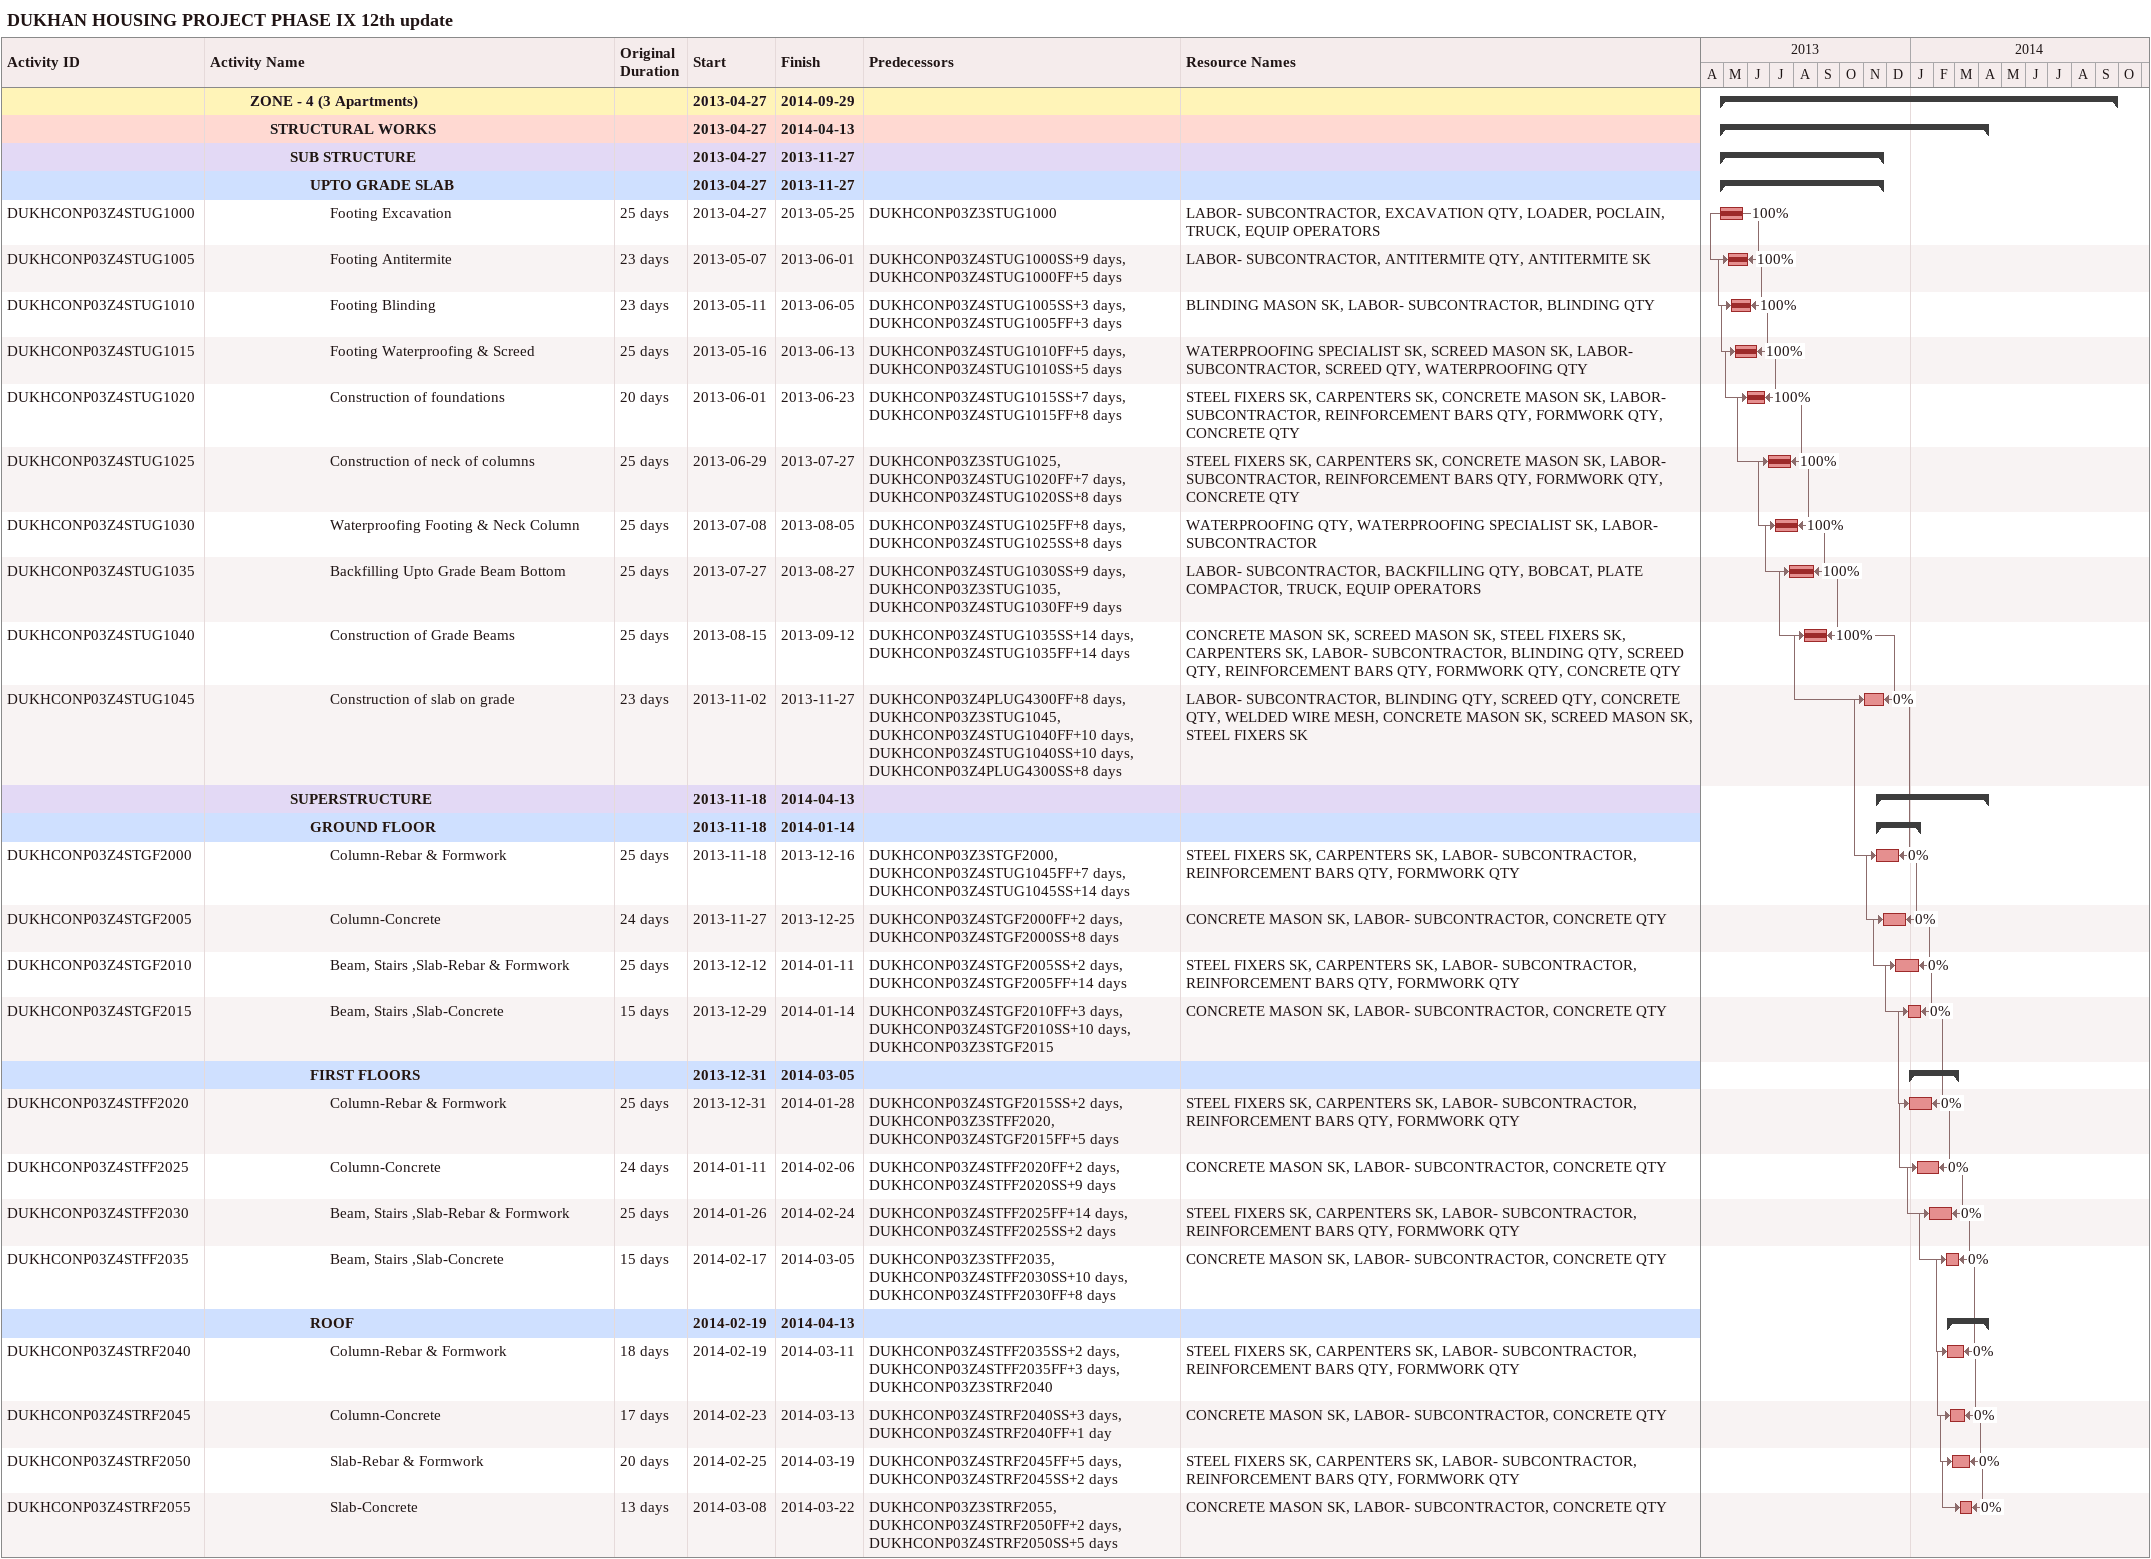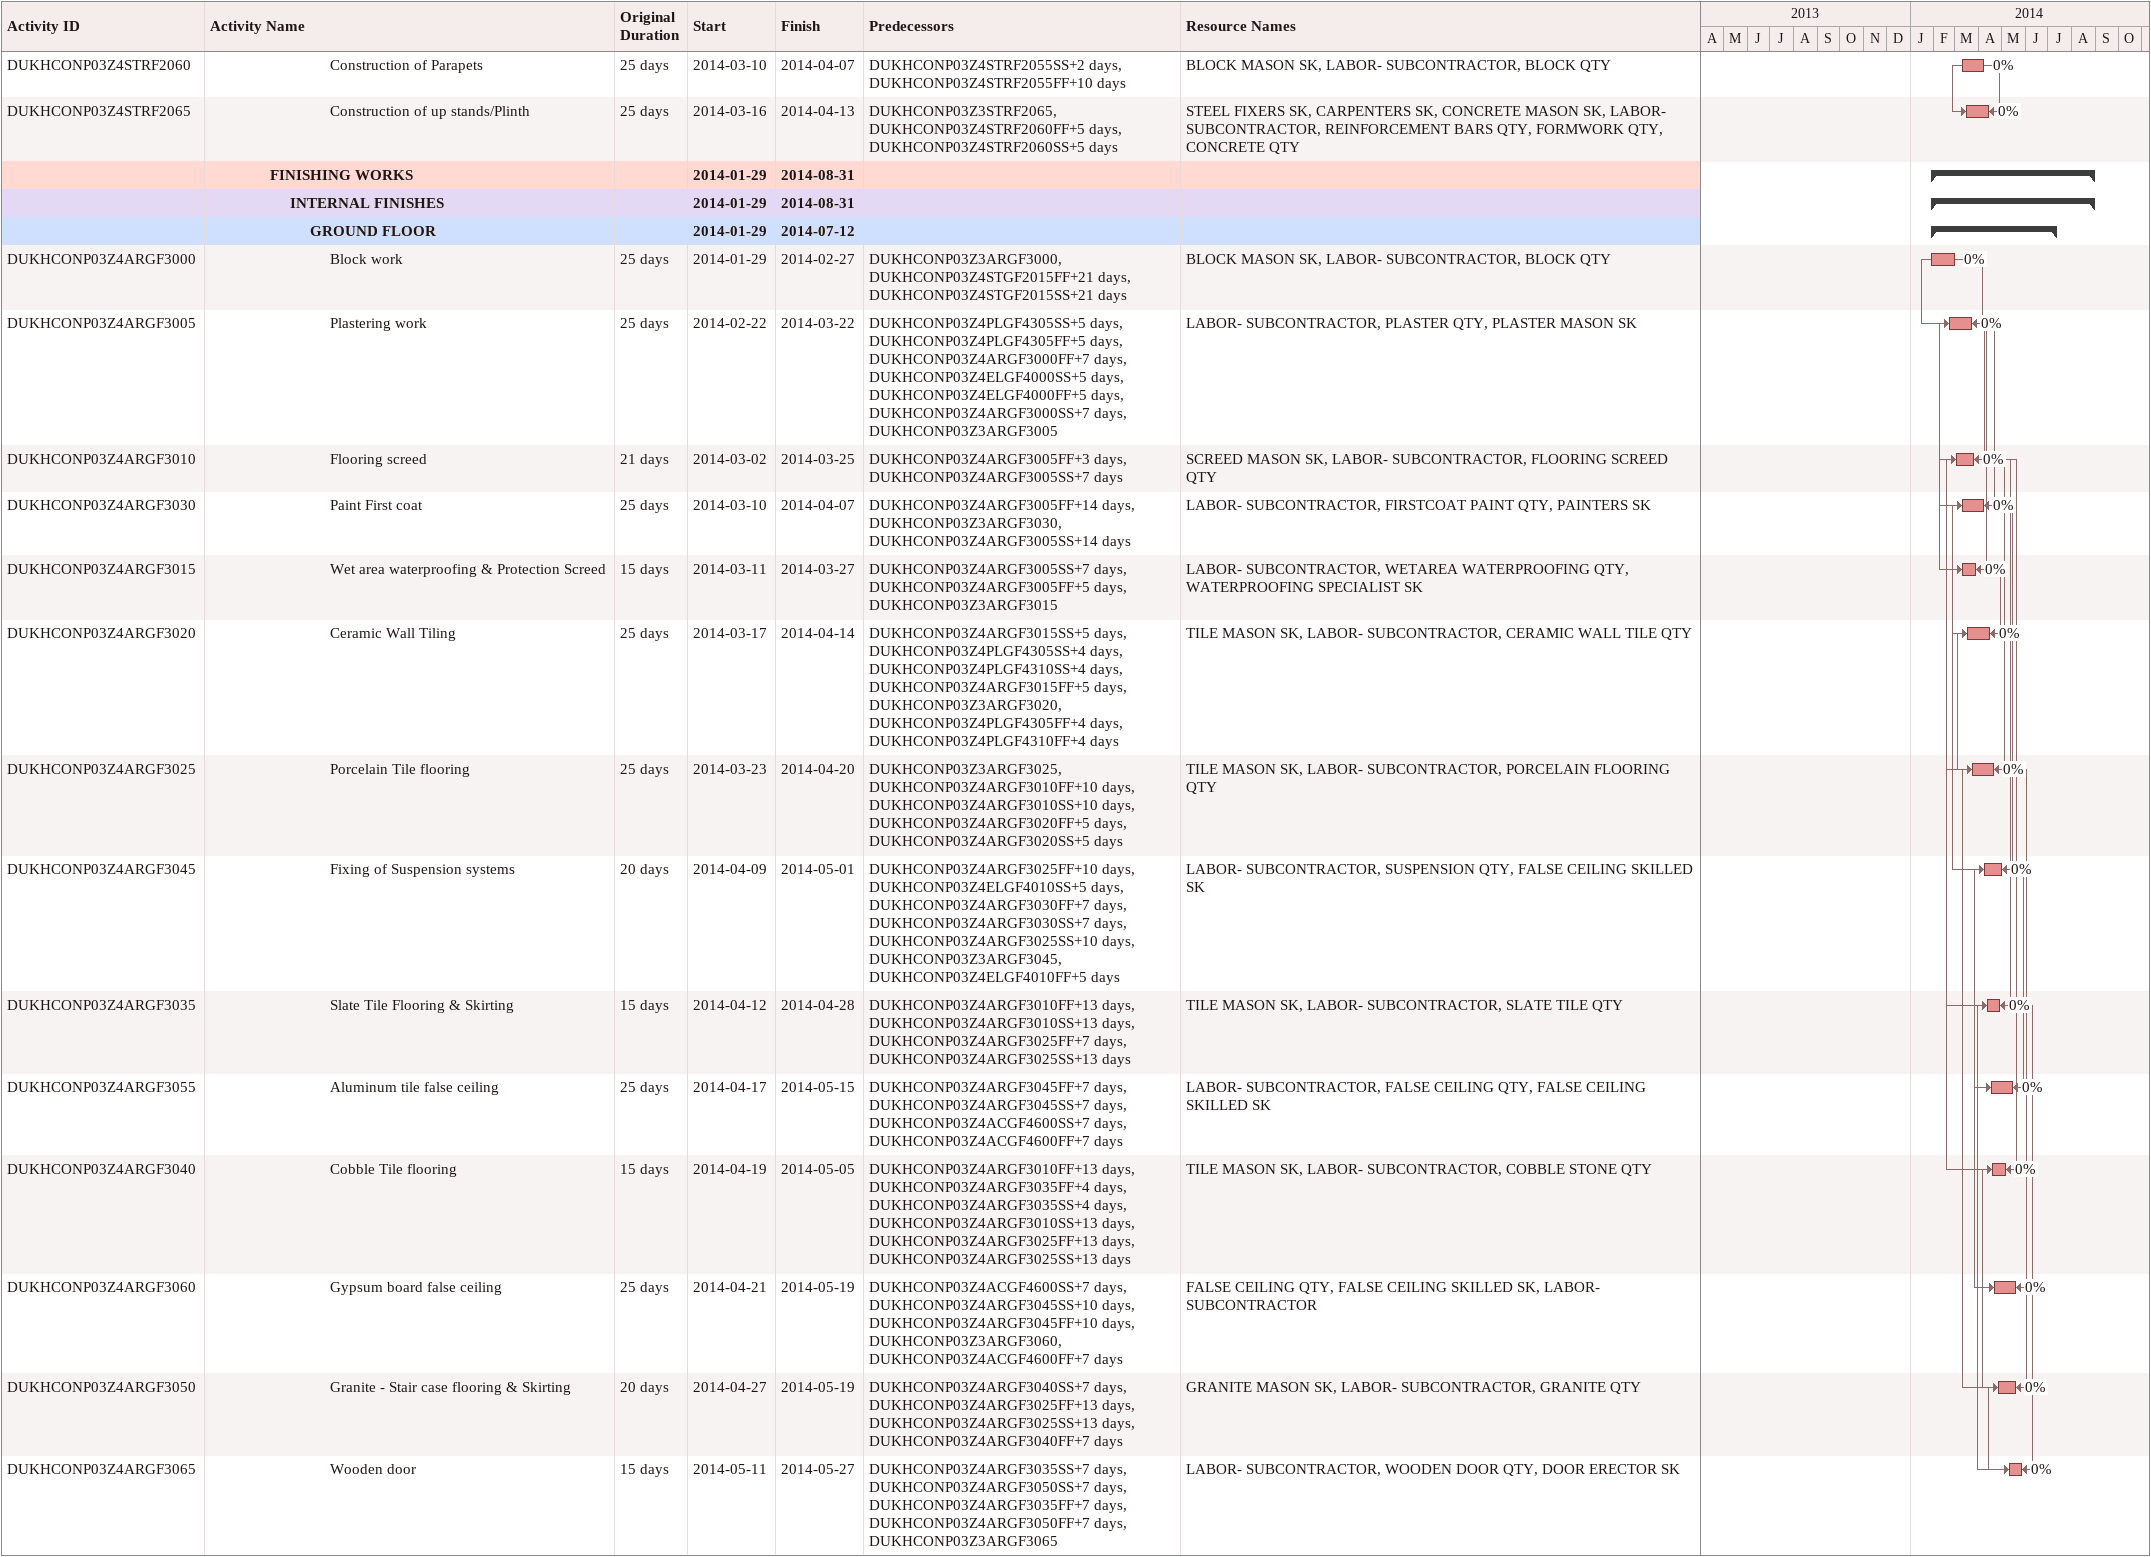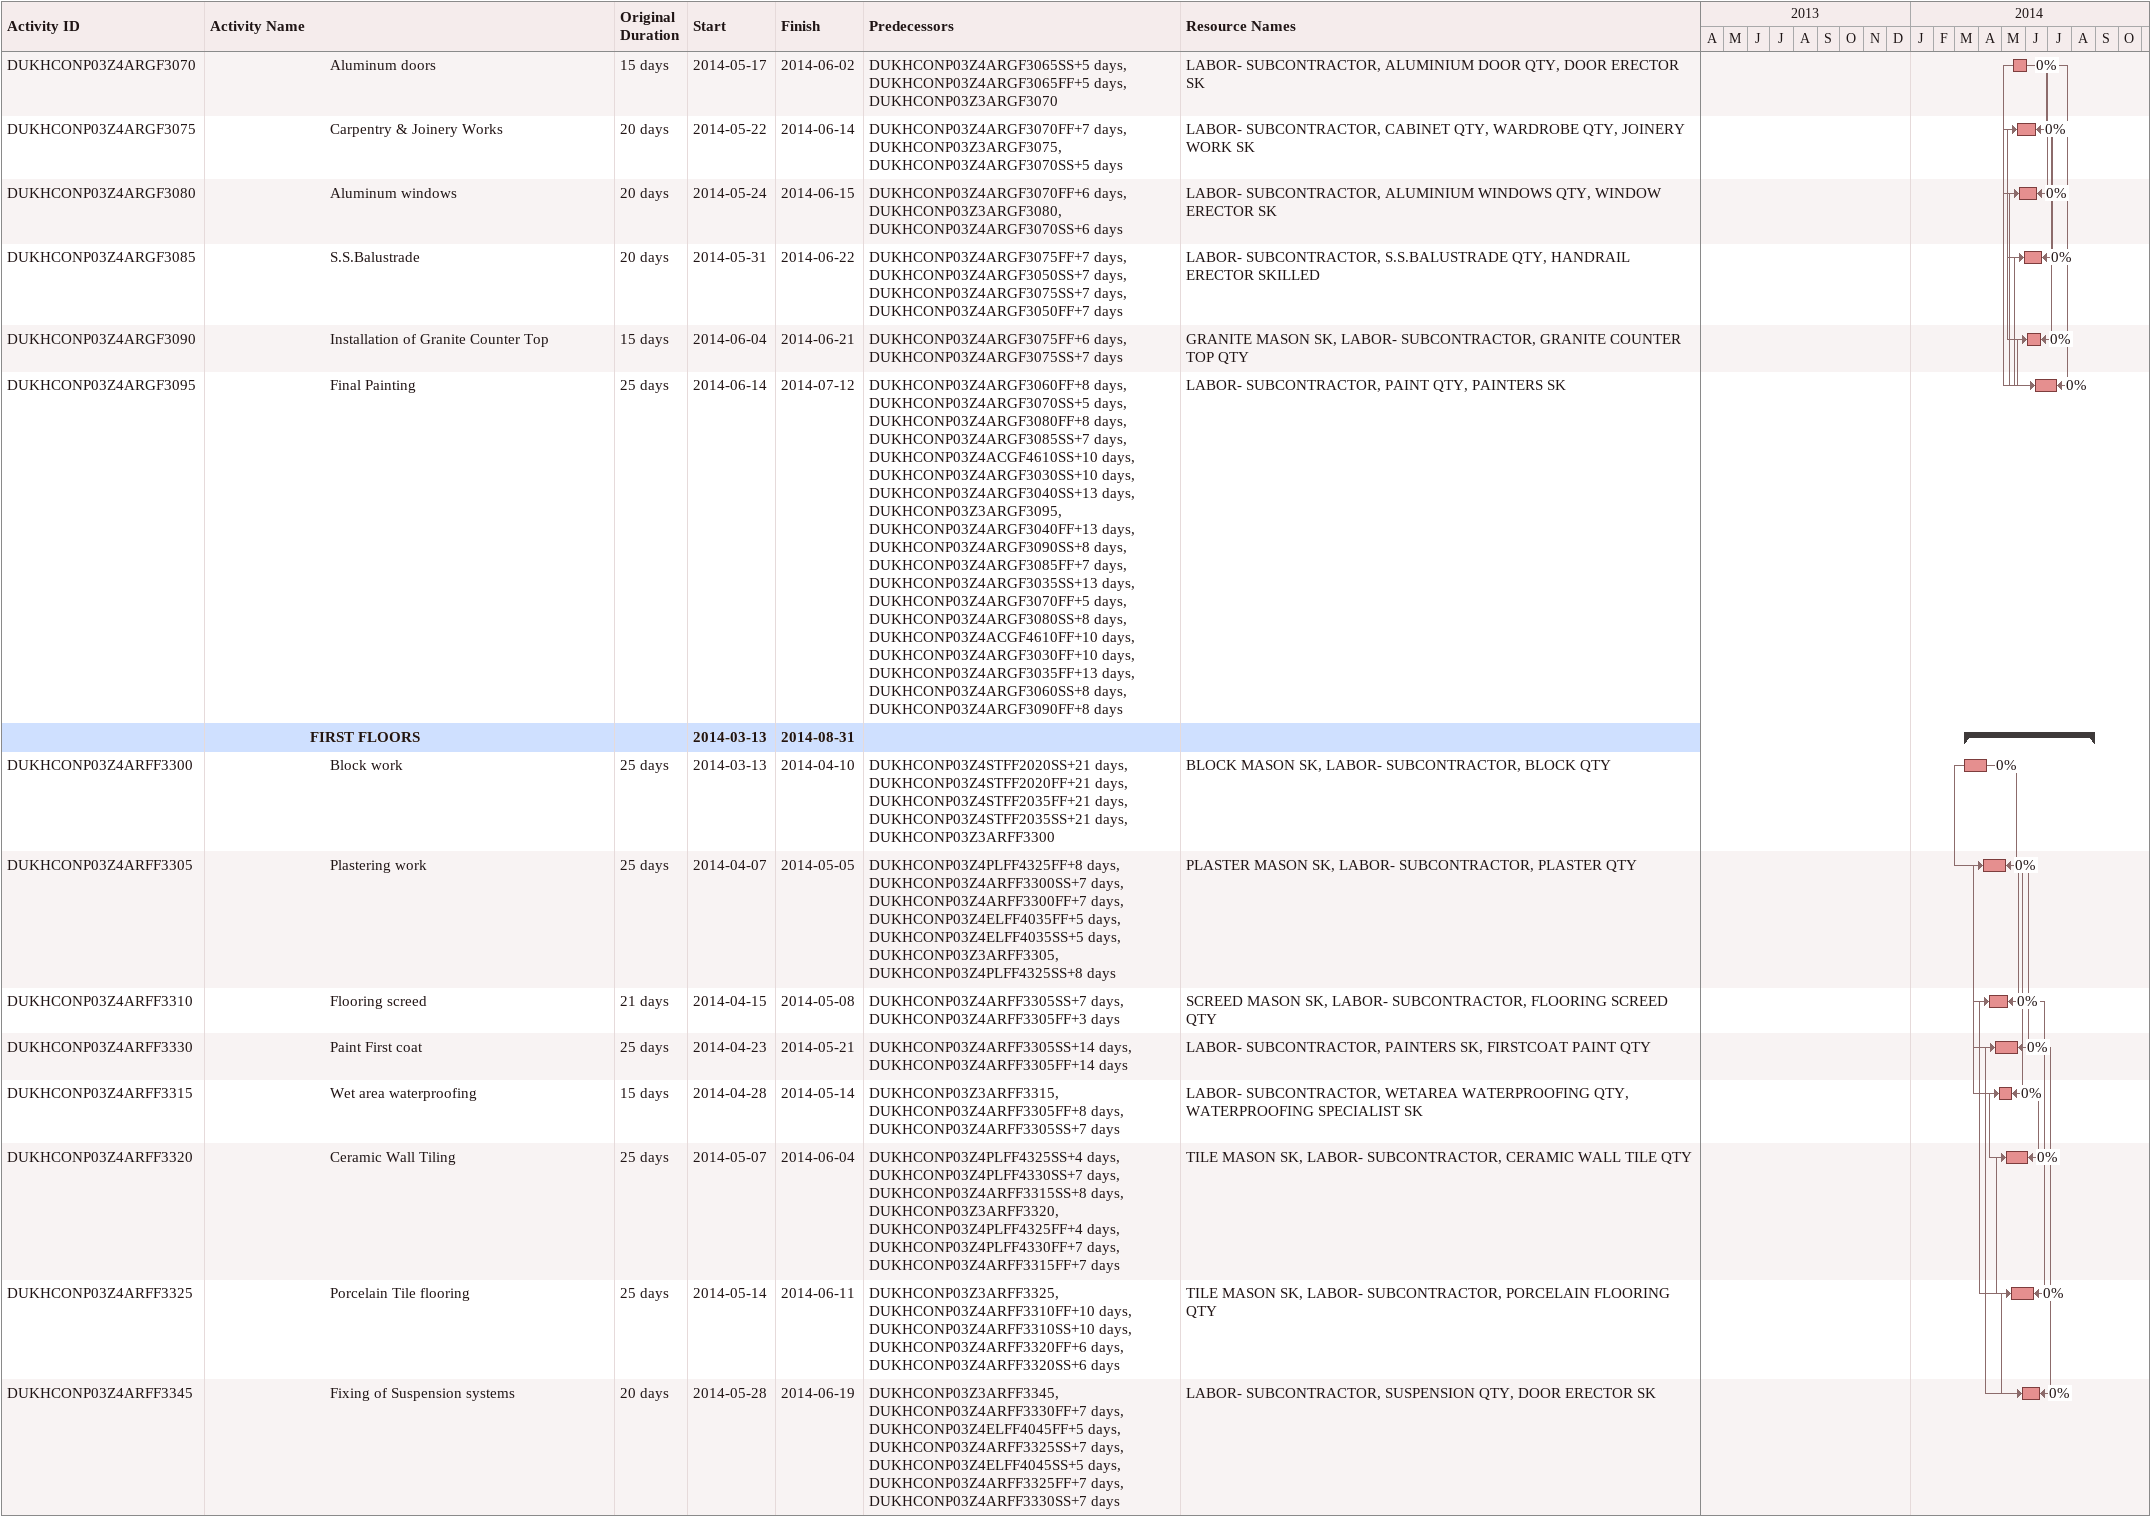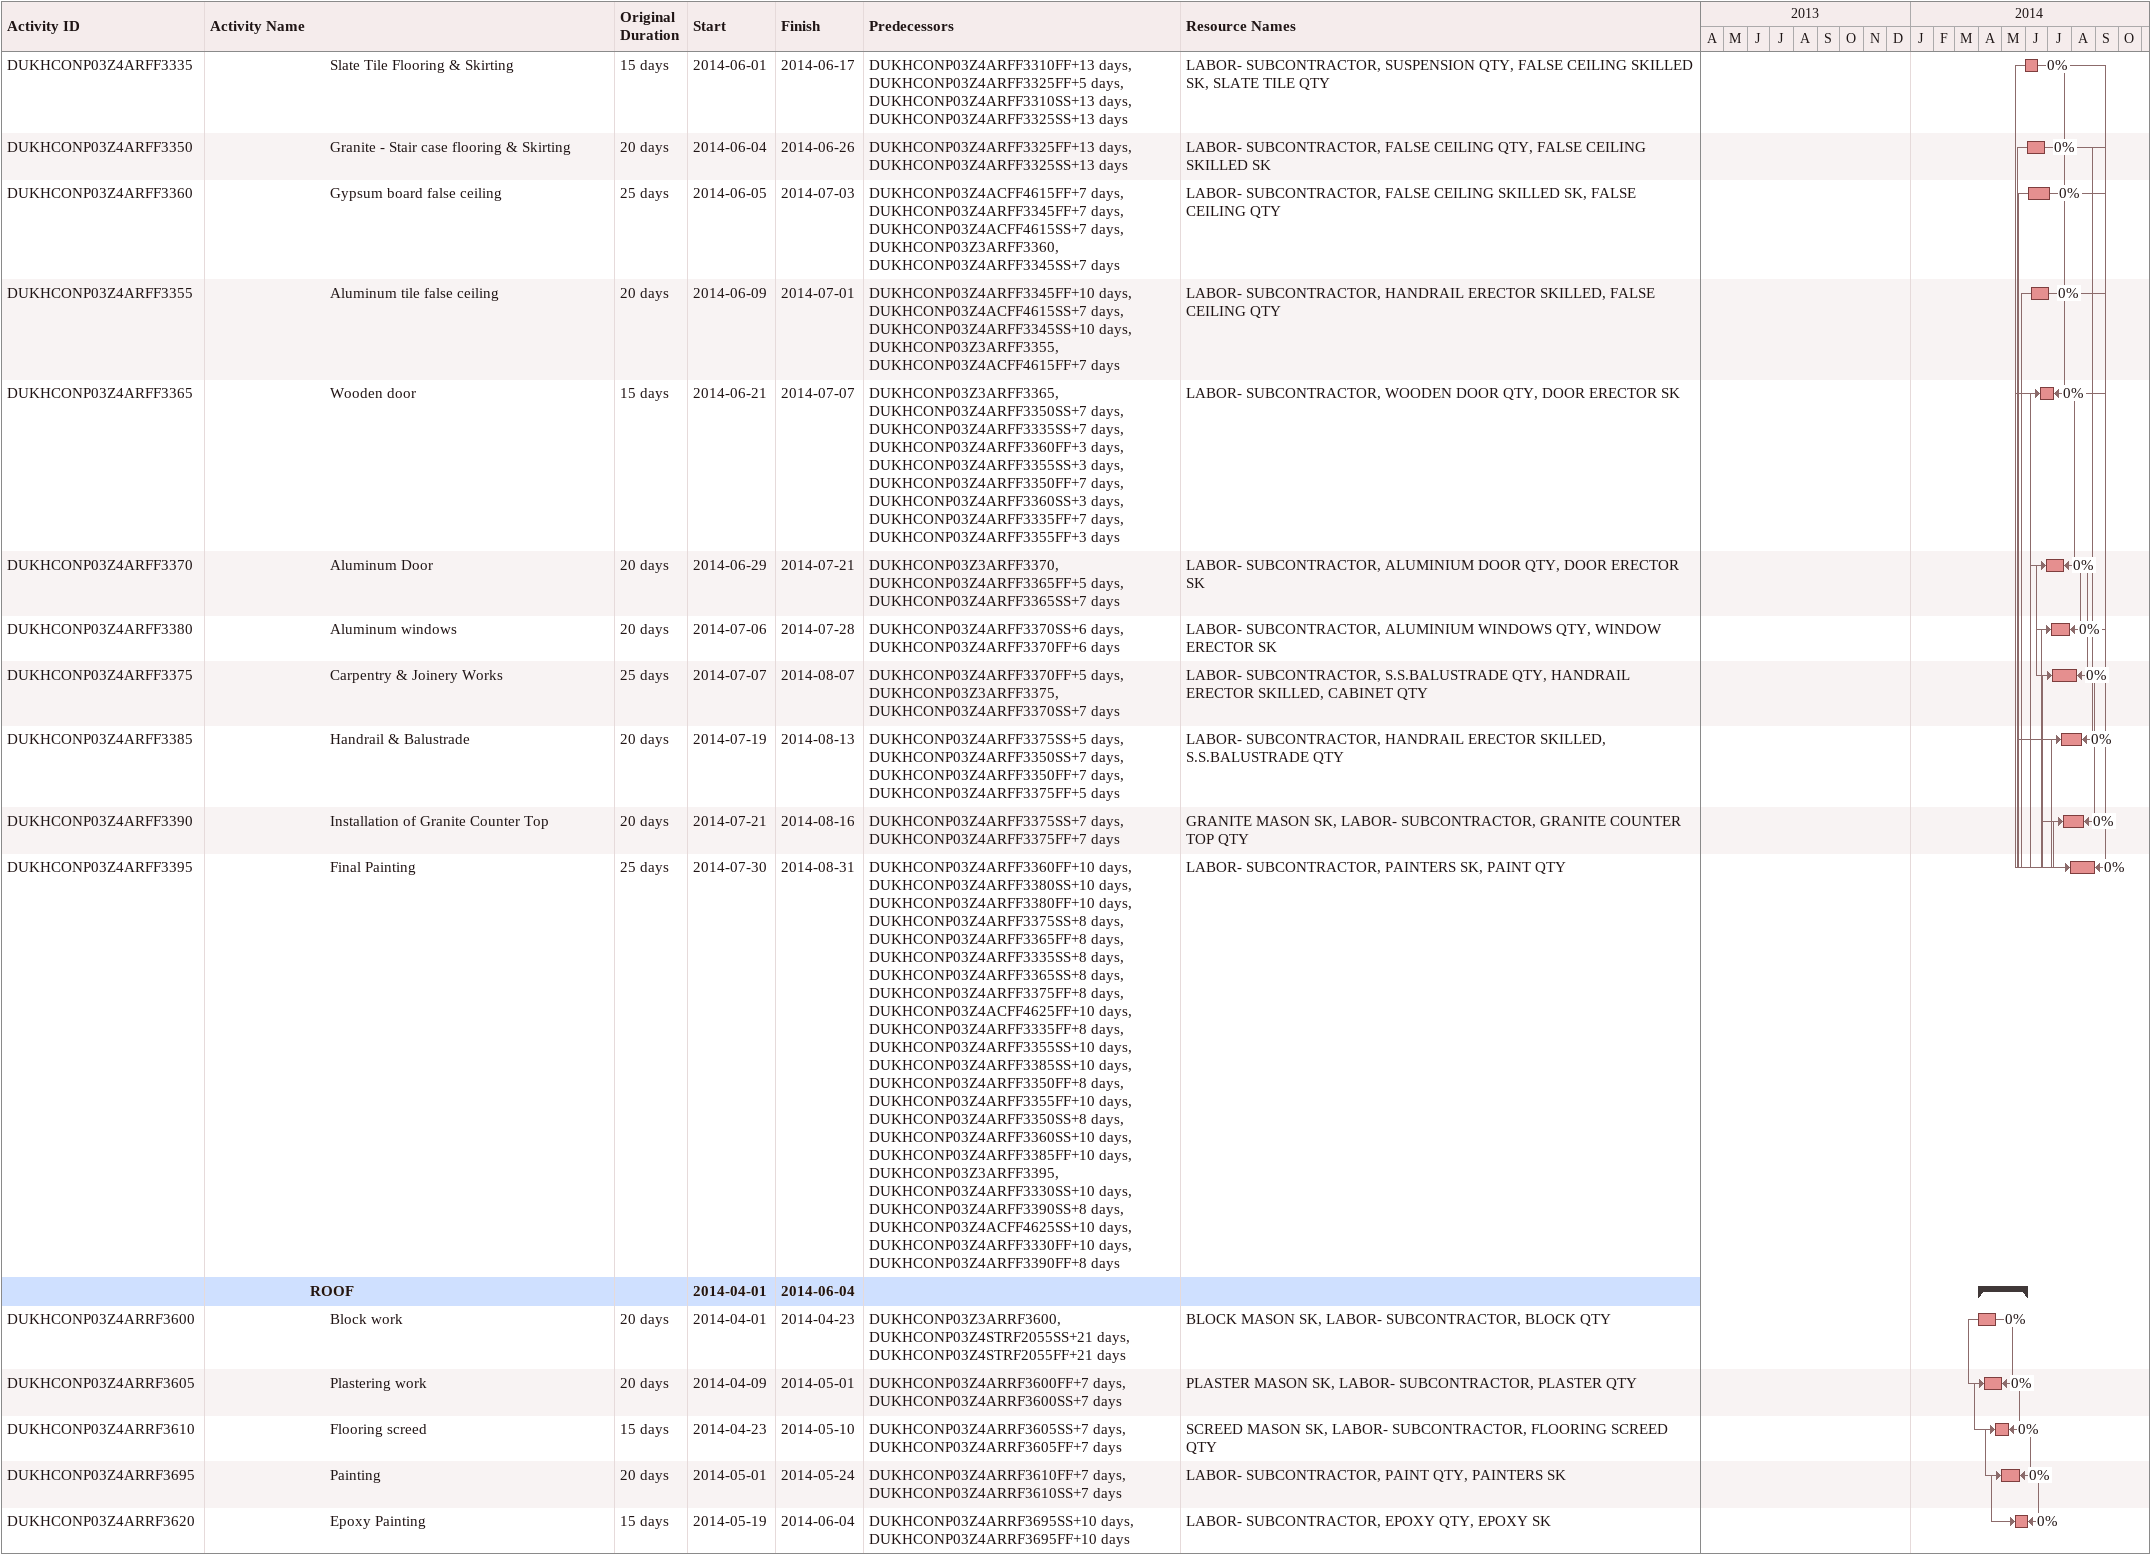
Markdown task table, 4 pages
DUKHAN HOUSING PROJECT PHASE IX 12th update

| ID | Level | Task | Original duration | Start | Finish | Predecessors | Resources | % complete |
|---|---|---|---|---|---|---|---|---|
|  | 3 | **ZONE - 4 (3 Apartments)** |  | 2013-04-27 | 2014-09-29 |  |  |  |
|  | 4 | **STRUCTURAL WORKS** |  | 2013-04-27 | 2014-04-13 |  |  |  |
|  | 5 | **SUB STRUCTURE** |  | 2013-04-27 | 2013-11-27 |  |  |  |
|  | 6 | **UPTO GRADE SLAB** |  | 2013-04-27 | 2013-11-27 |  |  |  |
| DUKHCONP03Z4STUG1000 | 7 | Footing Excavation | 25d | 2013-04-27 | 2013-05-25 | DUKHCONP03Z3STUG1000 | LABOR- SUBCONTRACTOR, EXCAVATION QTY, LOADER, POCLAIN, TRUCK, EQUIP OPERATORS | 100 |
| DUKHCONP03Z4STUG1005 | 7 | Footing Antitermite | 23d | 2013-05-07 | 2013-06-01 | DUKHCONP03Z4STUG1000SS+9d, DUKHCONP03Z4STUG1000FF+5d | LABOR- SUBCONTRACTOR, ANTITERMITE QTY, ANTITERMITE SK | 100 |
| DUKHCONP03Z4STUG1010 | 7 | Footing Blinding | 23d | 2013-05-11 | 2013-06-05 | DUKHCONP03Z4STUG1005SS+3d, DUKHCONP03Z4STUG1005FF+3d | BLINDING MASON SK, LABOR- SUBCONTRACTOR, BLINDING QTY | 100 |
| DUKHCONP03Z4STUG1015 | 7 | Footing Waterproofing & Screed | 25d | 2013-05-16 | 2013-06-13 | DUKHCONP03Z4STUG1010FF+5d, DUKHCONP03Z4STUG1010SS+5d | WATERPROOFING SPECIALIST SK, SCREED MASON SK, LABOR- SUBCONTRACTOR, SCREED QTY, WATERPROOFING QTY | 100 |
| DUKHCONP03Z4STUG1020 | 7 | Construction of foundations | 20d | 2013-06-01 | 2013-06-23 | DUKHCONP03Z4STUG1015SS+7d, DUKHCONP03Z4STUG1015FF+8d | STEEL FIXERS SK, CARPENTERS SK, CONCRETE MASON SK, LABOR- SUBCONTRACTOR, REINFORCEMENT BARS QTY, FORMWORK QTY, CONCRETE QTY | 100 |
| DUKHCONP03Z4STUG1025 | 7 | Construction of neck of columns | 25d | 2013-06-29 | 2013-07-27 | DUKHCONP03Z3STUG1025, DUKHCONP03Z4STUG1020FF+7d, DUKHCONP03Z4STUG1020SS+8d | STEEL FIXERS SK, CARPENTERS SK, CONCRETE MASON SK, LABOR- SUBCONTRACTOR, REINFORCEMENT BARS QTY, FORMWORK QTY, CONCRETE QTY | 100 |
| DUKHCONP03Z4STUG1030 | 7 | Waterproofing Footing & Neck Column | 25d | 2013-07-08 | 2013-08-05 | DUKHCONP03Z4STUG1025FF+8d, DUKHCONP03Z4STUG1025SS+8d | WATERPROOFING QTY, WATERPROOFING SPECIALIST SK, LABOR- SUBCONTRACTOR | 100 |
| DUKHCONP03Z4STUG1035 | 7 | Backfilling Upto Grade Beam Bottom | 25d | 2013-07-27 | 2013-08-27 | DUKHCONP03Z4STUG1030SS+9d, DUKHCONP03Z3STUG1035, DUKHCONP03Z4STUG1030FF+9d | LABOR- SUBCONTRACTOR, BACKFILLING QTY, BOBCAT, PLATE COMPACTOR, TRUCK, EQUIP OPERATORS | 100 |
| DUKHCONP03Z4STUG1040 | 7 | Construction of Grade Beams | 25d | 2013-08-15 | 2013-09-12 | DUKHCONP03Z4STUG1035SS+14d, DUKHCONP03Z4STUG1035FF+14d | CONCRETE MASON SK, SCREED MASON SK, STEEL FIXERS SK, CARPENTERS SK, LABOR- SUBCONTRACTOR, BLINDING QTY, SCREED QTY, REINFORCEMENT BARS QTY, FORMWORK QTY, CONCRETE QTY | 100 |
| DUKHCONP03Z4STUG1045 | 7 | Construction of slab on grade | 23d | 2013-11-02 | 2013-11-27 | DUKHCONP03Z4PLUG4300FF+8d, DUKHCONP03Z3STUG1045, DUKHCONP03Z4STUG1040FF+10d, DUKHCONP03Z4STUG1040SS+10d, DUKHCONP03Z4PLUG4300SS+8d | LABOR- SUBCONTRACTOR, BLINDING QTY, SCREED QTY, CONCRETE QTY, WELDED WIRE MESH, CONCRETE MASON SK, SCREED MASON SK, STEEL FIXERS SK | 0 |
|  | 5 | **SUPERSTRUCTURE** |  | 2013-11-18 | 2014-04-13 |  |  |  |
|  | 6 | **GROUND FLOOR** |  | 2013-11-18 | 2014-01-14 |  |  |  |
| DUKHCONP03Z4STGF2000 | 7 | Column-Rebar & Formwork | 25d | 2013-11-18 | 2013-12-16 | DUKHCONP03Z3STGF2000, DUKHCONP03Z4STUG1045FF+7d, DUKHCONP03Z4STUG1045SS+14d | STEEL FIXERS SK, CARPENTERS SK, LABOR- SUBCONTRACTOR, REINFORCEMENT BARS QTY, FORMWORK QTY | 0 |
| DUKHCONP03Z4STGF2005 | 7 | Column-Concrete | 24d | 2013-11-27 | 2013-12-25 | DUKHCONP03Z4STGF2000FF+2d, DUKHCONP03Z4STGF2000SS+8d | CONCRETE MASON SK, LABOR- SUBCONTRACTOR, CONCRETE QTY | 0 |
| DUKHCONP03Z4STGF2010 | 7 | Beam, Stairs ,Slab-Rebar & Formwork | 25d | 2013-12-12 | 2014-01-11 | DUKHCONP03Z4STGF2005SS+2d, DUKHCONP03Z4STGF2005FF+14d | STEEL FIXERS SK, CARPENTERS SK, LABOR- SUBCONTRACTOR, REINFORCEMENT BARS QTY, FORMWORK QTY | 0 |
| DUKHCONP03Z4STGF2015 | 7 | Beam, Stairs ,Slab-Concrete | 15d | 2013-12-29 | 2014-01-14 | DUKHCONP03Z4STGF2010FF+3d, DUKHCONP03Z4STGF2010SS+10d, DUKHCONP03Z3STGF2015 | CONCRETE MASON SK, LABOR- SUBCONTRACTOR, CONCRETE QTY | 0 |
|  | 6 | **FIRST FLOORS** |  | 2013-12-31 | 2014-03-05 |  |  |  |
| DUKHCONP03Z4STFF2020 | 7 | Column-Rebar & Formwork | 25d | 2013-12-31 | 2014-01-28 | DUKHCONP03Z4STGF2015SS+2d, DUKHCONP03Z3STFF2020, DUKHCONP03Z4STGF2015FF+5d | STEEL FIXERS SK, CARPENTERS SK, LABOR- SUBCONTRACTOR, REINFORCEMENT BARS QTY, FORMWORK QTY | 0 |
| DUKHCONP03Z4STFF2025 | 7 | Column-Concrete | 24d | 2014-01-11 | 2014-02-06 | DUKHCONP03Z4STFF2020FF+2d, DUKHCONP03Z4STFF2020SS+9d | CONCRETE MASON SK, LABOR- SUBCONTRACTOR, CONCRETE QTY | 0 |
| DUKHCONP03Z4STFF2030 | 7 | Beam, Stairs ,Slab-Rebar & Formwork | 25d | 2014-01-26 | 2014-02-24 | DUKHCONP03Z4STFF2025FF+14d, DUKHCONP03Z4STFF2025SS+2d | STEEL FIXERS SK, CARPENTERS SK, LABOR- SUBCONTRACTOR, REINFORCEMENT BARS QTY, FORMWORK QTY | 0 |
| DUKHCONP03Z4STFF2035 | 7 | Beam, Stairs ,Slab-Concrete | 15d | 2014-02-17 | 2014-03-05 | DUKHCONP03Z3STFF2035, DUKHCONP03Z4STFF2030SS+10d, DUKHCONP03Z4STFF2030FF+8d | CONCRETE MASON SK, LABOR- SUBCONTRACTOR, CONCRETE QTY | 0 |
|  | 6 | **ROOF** |  | 2014-02-19 | 2014-04-13 |  |  |  |
| DUKHCONP03Z4STRF2040 | 7 | Column-Rebar & Formwork | 18d | 2014-02-19 | 2014-03-11 | DUKHCONP03Z4STFF2035SS+2d, DUKHCONP03Z4STFF2035FF+3d, DUKHCONP03Z3STRF2040 | STEEL FIXERS SK, CARPENTERS SK, LABOR- SUBCONTRACTOR, REINFORCEMENT BARS QTY, FORMWORK QTY | 0 |
| DUKHCONP03Z4STRF2045 | 7 | Column-Concrete | 17d | 2014-02-23 | 2014-03-13 | DUKHCONP03Z4STRF2040SS+3d, DUKHCONP03Z4STRF2040FF+1d | CONCRETE MASON SK, LABOR- SUBCONTRACTOR, CONCRETE QTY | 0 |
| DUKHCONP03Z4STRF2050 | 7 | Slab-Rebar & Formwork | 20d | 2014-02-25 | 2014-03-19 | DUKHCONP03Z4STRF2045FF+5d, DUKHCONP03Z4STRF2045SS+2d | STEEL FIXERS SK, CARPENTERS SK, LABOR- SUBCONTRACTOR, REINFORCEMENT BARS QTY, FORMWORK QTY | 0 |
| DUKHCONP03Z4STRF2055 | 7 | Slab-Concrete | 13d | 2014-03-08 | 2014-03-22 | DUKHCONP03Z3STRF2055, DUKHCONP03Z4STRF2050FF+2d, DUKHCONP03Z4STRF2050SS+5d | CONCRETE MASON SK, LABOR- SUBCONTRACTOR, CONCRETE QTY | 0 |
| DUKHCONP03Z4STRF2060 | 7 | Construction of Parapets | 25d | 2014-03-10 | 2014-04-07 | DUKHCONP03Z4STRF2055SS+2d, DUKHCONP03Z4STRF2055FF+10d | BLOCK MASON SK, LABOR- SUBCONTRACTOR, BLOCK QTY | 0 |
| DUKHCONP03Z4STRF2065 | 7 | Construction of up stands/Plinth | 25d | 2014-03-16 | 2014-04-13 | DUKHCONP03Z3STRF2065, DUKHCONP03Z4STRF2060FF+5d, DUKHCONP03Z4STRF2060SS+5d | STEEL FIXERS SK, CARPENTERS SK, CONCRETE MASON SK, LABOR- SUBCONTRACTOR, REINFORCEMENT BARS QTY, FORMWORK QTY, CONCRETE QTY | 0 |
|  | 4 | **FINISHING WORKS** |  | 2014-01-29 | 2014-08-31 |  |  |  |
|  | 5 | **INTERNAL FINISHES** |  | 2014-01-29 | 2014-08-31 |  |  |  |
|  | 6 | **GROUND FLOOR** |  | 2014-01-29 | 2014-07-12 |  |  |  |
| DUKHCONP03Z4ARGF3000 | 7 | Block work | 25d | 2014-01-29 | 2014-02-27 | DUKHCONP03Z3ARGF3000, DUKHCONP03Z4STGF2015FF+21d, DUKHCONP03Z4STGF2015SS+21d | BLOCK MASON SK, LABOR- SUBCONTRACTOR, BLOCK QTY | 0 |
| DUKHCONP03Z4ARGF3005 | 7 | Plastering work | 25d | 2014-02-22 | 2014-03-22 | DUKHCONP03Z4PLGF4305SS+5d, DUKHCONP03Z4PLGF4305FF+5d, DUKHCONP03Z4ARGF3000FF+7d, DUKHCONP03Z4ELGF4000SS+5d, DUKHCONP03Z4ELGF4000FF+5d, DUKHCONP03Z4ARGF3000SS+7d, DUKHCONP03Z3ARGF3005 | LABOR- SUBCONTRACTOR, PLASTER QTY, PLASTER MASON SK | 0 |
| DUKHCONP03Z4ARGF3010 | 7 | Flooring screed | 21d | 2014-03-02 | 2014-03-25 | DUKHCONP03Z4ARGF3005FF+3d, DUKHCONP03Z4ARGF3005SS+7d | SCREED MASON SK, LABOR- SUBCONTRACTOR, FLOORING SCREED QTY | 0 |
| DUKHCONP03Z4ARGF3030 | 7 | Paint First coat | 25d | 2014-03-10 | 2014-04-07 | DUKHCONP03Z4ARGF3005FF+14d, DUKHCONP03Z3ARGF3030, DUKHCONP03Z4ARGF3005SS+14d | LABOR- SUBCONTRACTOR, FIRSTCOAT PAINT QTY, PAINTERS SK | 0 |
| DUKHCONP03Z4ARGF3015 | 7 | Wet area waterproofing & Protection Screed | 15d | 2014-03-11 | 2014-03-27 | DUKHCONP03Z4ARGF3005SS+7d, DUKHCONP03Z4ARGF3005FF+5d, DUKHCONP03Z3ARGF3015 | LABOR- SUBCONTRACTOR, WETAREA WATERPROOFING QTY, WATERPROOFING SPECIALIST SK | 0 |
| DUKHCONP03Z4ARGF3020 | 7 | Ceramic Wall Tiling | 25d | 2014-03-17 | 2014-04-14 | DUKHCONP03Z4ARGF3015SS+5d, DUKHCONP03Z4PLGF4305SS+4d, DUKHCONP03Z4PLGF4310SS+4d, DUKHCONP03Z4ARGF3015FF+5d, DUKHCONP03Z3ARGF3020, DUKHCONP03Z4PLGF4305FF+4d, DUKHCONP03Z4PLGF4310FF+4d | TILE MASON SK, LABOR- SUBCONTRACTOR, CERAMIC WALL TILE QTY | 0 |
| DUKHCONP03Z4ARGF3025 | 7 | Porcelain Tile flooring | 25d | 2014-03-23 | 2014-04-20 | DUKHCONP03Z3ARGF3025, DUKHCONP03Z4ARGF3010FF+10d, DUKHCONP03Z4ARGF3010SS+10d, DUKHCONP03Z4ARGF3020FF+5d, DUKHCONP03Z4ARGF3020SS+5d | TILE MASON SK, LABOR- SUBCONTRACTOR, PORCELAIN FLOORING QTY | 0 |
| DUKHCONP03Z4ARGF3045 | 7 | Fixing of Suspension systems | 20d | 2014-04-09 | 2014-05-01 | DUKHCONP03Z4ARGF3025FF+10d, DUKHCONP03Z4ELGF4010SS+5d, DUKHCONP03Z4ARGF3030FF+7d, DUKHCONP03Z4ARGF3030SS+7d, DUKHCONP03Z4ARGF3025SS+10d, DUKHCONP03Z3ARGF3045, DUKHCONP03Z4ELGF4010FF+5d | LABOR- SUBCONTRACTOR, SUSPENSION QTY, FALSE CEILING SKILLED SK | 0 |
| DUKHCONP03Z4ARGF3035 | 7 | Slate Tile Flooring & Skirting | 15d | 2014-04-12 | 2014-04-28 | DUKHCONP03Z4ARGF3010FF+13d, DUKHCONP03Z4ARGF3010SS+13d, DUKHCONP03Z4ARGF3025FF+7d, DUKHCONP03Z4ARGF3025SS+13d | TILE MASON SK, LABOR- SUBCONTRACTOR, SLATE TILE QTY | 0 |
| DUKHCONP03Z4ARGF3055 | 7 | Aluminum tile false ceiling | 25d | 2014-04-17 | 2014-05-15 | DUKHCONP03Z4ARGF3045FF+7d, DUKHCONP03Z4ARGF3045SS+7d, DUKHCONP03Z4ACGF4600SS+7d, DUKHCONP03Z4ACGF4600FF+7d | LABOR- SUBCONTRACTOR, FALSE CEILING QTY, FALSE CEILING SKILLED SK | 0 |
| DUKHCONP03Z4ARGF3040 | 7 | Cobble Tile flooring | 15d | 2014-04-19 | 2014-05-05 | DUKHCONP03Z4ARGF3010FF+13d, DUKHCONP03Z4ARGF3035FF+4d, DUKHCONP03Z4ARGF3035SS+4d, DUKHCONP03Z4ARGF3010SS+13d, DUKHCONP03Z4ARGF3025FF+13d, DUKHCONP03Z4ARGF3025SS+13d | TILE MASON SK, LABOR- SUBCONTRACTOR, COBBLE STONE QTY | 0 |
| DUKHCONP03Z4ARGF3060 | 7 | Gypsum board false ceiling | 25d | 2014-04-21 | 2014-05-19 | DUKHCONP03Z4ACGF4600SS+7d, DUKHCONP03Z4ARGF3045SS+10d, DUKHCONP03Z4ARGF3045FF+10d, DUKHCONP03Z3ARGF3060, DUKHCONP03Z4ACGF4600FF+7d | FALSE CEILING QTY, FALSE CEILING SKILLED SK, LABOR- SUBCONTRACTOR | 0 |
| DUKHCONP03Z4ARGF3050 | 7 | Granite - Stair case flooring & Skirting | 20d | 2014-04-27 | 2014-05-19 | DUKHCONP03Z4ARGF3040SS+7d, DUKHCONP03Z4ARGF3025FF+13d, DUKHCONP03Z4ARGF3025SS+13d, DUKHCONP03Z4ARGF3040FF+7d | GRANITE MASON SK, LABOR- SUBCONTRACTOR, GRANITE QTY | 0 |
| DUKHCONP03Z4ARGF3065 | 7 | Wooden door | 15d | 2014-05-11 | 2014-05-27 | DUKHCONP03Z4ARGF3035SS+7d, DUKHCONP03Z4ARGF3050SS+7d, DUKHCONP03Z4ARGF3035FF+7d, DUKHCONP03Z4ARGF3050FF+7d, DUKHCONP03Z3ARGF3065 | LABOR- SUBCONTRACTOR, WOODEN DOOR QTY, DOOR ERECTOR SK | 0 |
| DUKHCONP03Z4ARGF3070 | 7 | Aluminum doors | 15d | 2014-05-17 | 2014-06-02 | DUKHCONP03Z4ARGF3065SS+5d, DUKHCONP03Z4ARGF3065FF+5d, DUKHCONP03Z3ARGF3070 | LABOR- SUBCONTRACTOR, ALUMINIUM DOOR QTY, DOOR ERECTOR SK | 0 |
| DUKHCONP03Z4ARGF3075 | 7 | Carpentry & Joinery Works | 20d | 2014-05-22 | 2014-06-14 | DUKHCONP03Z4ARGF3070FF+7d, DUKHCONP03Z3ARGF3075, DUKHCONP03Z4ARGF3070SS+5d | LABOR- SUBCONTRACTOR, CABINET QTY, WARDROBE QTY, JOINERY WORK SK | 0 |
| DUKHCONP03Z4ARGF3080 | 7 | Aluminum windows | 20d | 2014-05-24 | 2014-06-15 | DUKHCONP03Z4ARGF3070FF+6d, DUKHCONP03Z3ARGF3080, DUKHCONP03Z4ARGF3070SS+6d | LABOR- SUBCONTRACTOR, ALUMINIUM WINDOWS QTY, WINDOW ERECTOR SK | 0 |
| DUKHCONP03Z4ARGF3085 | 7 | S.S.Balustrade | 20d | 2014-05-31 | 2014-06-22 | DUKHCONP03Z4ARGF3075FF+7d, DUKHCONP03Z4ARGF3050SS+7d, DUKHCONP03Z4ARGF3075SS+7d, DUKHCONP03Z4ARGF3050FF+7d | LABOR- SUBCONTRACTOR, S.S.BALUSTRADE QTY, HANDRAIL ERECTOR SKILLED | 0 |
| DUKHCONP03Z4ARGF3090 | 7 | Installation of Granite Counter Top | 15d | 2014-06-04 | 2014-06-21 | DUKHCONP03Z4ARGF3075FF+6d, DUKHCONP03Z4ARGF3075SS+7d | GRANITE MASON SK, LABOR- SUBCONTRACTOR, GRANITE COUNTER TOP QTY | 0 |
| DUKHCONP03Z4ARGF3095 | 7 | Final Painting | 25d | 2014-06-14 | 2014-07-12 | DUKHCONP03Z4ARGF3060FF+8d, DUKHCONP03Z4ARGF3070SS+5d, DUKHCONP03Z4ARGF3080FF+8d, DUKHCONP03Z4ARGF3085SS+7d, DUKHCONP03Z4ACGF4610SS+10d, DUKHCONP03Z4ARGF3030SS+10d, DUKHCONP03Z4ARGF3040SS+13d, DUKHCONP03Z3ARGF3095, DUKHCONP03Z4ARGF3040FF+13d, DUKHCONP03Z4ARGF3090SS+8d, DUKHCONP03Z4ARGF3085FF+7d, DUKHCONP03Z4ARGF3035SS+13d, DUKHCONP03Z4ARGF3070FF+5d, DUKHCONP03Z4ARGF3080SS+8d, DUKHCONP03Z4ACGF4610FF+10d, DUKHCONP03Z4ARGF3030FF+10d, DUKHCONP03Z4ARGF3035FF+13d, DUKHCONP03Z4ARGF3060SS+8d, DUKHCONP03Z4ARGF3090FF+8d | LABOR- SUBCONTRACTOR, PAINT QTY, PAINTERS SK | 0 |
|  | 6 | **FIRST FLOORS** |  | 2014-03-13 | 2014-08-31 |  |  |  |
| DUKHCONP03Z4ARFF3300 | 7 | Block work | 25d | 2014-03-13 | 2014-04-10 | DUKHCONP03Z4STFF2020SS+21d, DUKHCONP03Z4STFF2020FF+21d, DUKHCONP03Z4STFF2035FF+21d, DUKHCONP03Z4STFF2035SS+21d, DUKHCONP03Z3ARFF3300 | BLOCK MASON SK, LABOR- SUBCONTRACTOR, BLOCK QTY | 0 |
| DUKHCONP03Z4ARFF3305 | 7 | Plastering work | 25d | 2014-04-07 | 2014-05-05 | DUKHCONP03Z4PLFF4325FF+8d, DUKHCONP03Z4ARFF3300SS+7d, DUKHCONP03Z4ARFF3300FF+7d, DUKHCONP03Z4ELFF4035FF+5d, DUKHCONP03Z4ELFF4035SS+5d, DUKHCONP03Z3ARFF3305, DUKHCONP03Z4PLFF4325SS+8d | PLASTER MASON SK, LABOR- SUBCONTRACTOR, PLASTER QTY | 0 |
| DUKHCONP03Z4ARFF3310 | 7 | Flooring screed | 21d | 2014-04-15 | 2014-05-08 | DUKHCONP03Z4ARFF3305SS+7d, DUKHCONP03Z4ARFF3305FF+3d | SCREED MASON SK, LABOR- SUBCONTRACTOR, FLOORING SCREED QTY | 0 |
| DUKHCONP03Z4ARFF3330 | 7 | Paint First coat | 25d | 2014-04-23 | 2014-05-21 | DUKHCONP03Z4ARFF3305SS+14d, DUKHCONP03Z4ARFF3305FF+14d | LABOR- SUBCONTRACTOR, PAINTERS SK, FIRSTCOAT PAINT QTY | 0 |
| DUKHCONP03Z4ARFF3315 | 7 | Wet area waterproofing | 15d | 2014-04-28 | 2014-05-14 | DUKHCONP03Z3ARFF3315, DUKHCONP03Z4ARFF3305FF+8d, DUKHCONP03Z4ARFF3305SS+7d | LABOR- SUBCONTRACTOR, WETAREA WATERPROOFING QTY, WATERPROOFING SPECIALIST SK | 0 |
| DUKHCONP03Z4ARFF3320 | 7 | Ceramic Wall Tiling | 25d | 2014-05-07 | 2014-06-04 | DUKHCONP03Z4PLFF4325SS+4d, DUKHCONP03Z4PLFF4330SS+7d, DUKHCONP03Z4ARFF3315SS+8d, DUKHCONP03Z3ARFF3320, DUKHCONP03Z4PLFF4325FF+4d, DUKHCONP03Z4PLFF4330FF+7d, DUKHCONP03Z4ARFF3315FF+7d | TILE MASON SK, LABOR- SUBCONTRACTOR, CERAMIC WALL TILE QTY | 0 |
| DUKHCONP03Z4ARFF3325 | 7 | Porcelain Tile flooring | 25d | 2014-05-14 | 2014-06-11 | DUKHCONP03Z3ARFF3325, DUKHCONP03Z4ARFF3310FF+10d, DUKHCONP03Z4ARFF3310SS+10d, DUKHCONP03Z4ARFF3320FF+6d, DUKHCONP03Z4ARFF3320SS+6d | TILE MASON SK, LABOR- SUBCONTRACTOR, PORCELAIN FLOORING QTY | 0 |
| DUKHCONP03Z4ARFF3345 | 7 | Fixing of Suspension systems | 20d | 2014-05-28 | 2014-06-19 | DUKHCONP03Z3ARFF3345, DUKHCONP03Z4ARFF3330FF+7d, DUKHCONP03Z4ELFF4045FF+5d, DUKHCONP03Z4ARFF3325SS+7d, DUKHCONP03Z4ELFF4045SS+5d, DUKHCONP03Z4ARFF3325FF+7d, DUKHCONP03Z4ARFF3330SS+7d | LABOR- SUBCONTRACTOR, SUSPENSION QTY, DOOR ERECTOR SK | 0 |
| DUKHCONP03Z4ARFF3335 | 7 | Slate Tile Flooring & Skirting | 15d | 2014-06-01 | 2014-06-17 | DUKHCONP03Z4ARFF3310FF+13d, DUKHCONP03Z4ARFF3325FF+5d, DUKHCONP03Z4ARFF3310SS+13d, DUKHCONP03Z4ARFF3325SS+13d | LABOR- SUBCONTRACTOR, SUSPENSION QTY, FALSE CEILING SKILLED SK, SLATE TILE QTY | 0 |
| DUKHCONP03Z4ARFF3350 | 7 | Granite - Stair case flooring & Skirting | 20d | 2014-06-04 | 2014-06-26 | DUKHCONP03Z4ARFF3325FF+13d, DUKHCONP03Z4ARFF3325SS+13d | LABOR- SUBCONTRACTOR, FALSE CEILING QTY, FALSE CEILING SKILLED SK | 0 |
| DUKHCONP03Z4ARFF3360 | 7 | Gypsum board false ceiling | 25d | 2014-06-05 | 2014-07-03 | DUKHCONP03Z4ACFF4615FF+7d, DUKHCONP03Z4ARFF3345FF+7d, DUKHCONP03Z4ACFF4615SS+7d, DUKHCONP03Z3ARFF3360, DUKHCONP03Z4ARFF3345SS+7d | LABOR- SUBCONTRACTOR, FALSE CEILING SKILLED SK, FALSE CEILING QTY | 0 |
| DUKHCONP03Z4ARFF3355 | 7 | Aluminum tile false ceiling | 20d | 2014-06-09 | 2014-07-01 | DUKHCONP03Z4ARFF3345FF+10d, DUKHCONP03Z4ACFF4615SS+7d, DUKHCONP03Z4ARFF3345SS+10d, DUKHCONP03Z3ARFF3355, DUKHCONP03Z4ACFF4615FF+7d | LABOR- SUBCONTRACTOR, HANDRAIL ERECTOR SKILLED, FALSE CEILING QTY | 0 |
| DUKHCONP03Z4ARFF3365 | 7 | Wooden door | 15d | 2014-06-21 | 2014-07-07 | DUKHCONP03Z3ARFF3365, DUKHCONP03Z4ARFF3350SS+7d, DUKHCONP03Z4ARFF3335SS+7d, DUKHCONP03Z4ARFF3360FF+3d, DUKHCONP03Z4ARFF3355SS+3d, DUKHCONP03Z4ARFF3350FF+7d, DUKHCONP03Z4ARFF3360SS+3d, DUKHCONP03Z4ARFF3335FF+7d, DUKHCONP03Z4ARFF3355FF+3d | LABOR- SUBCONTRACTOR, WOODEN DOOR QTY, DOOR ERECTOR SK | 0 |
| DUKHCONP03Z4ARFF3370 | 7 | Aluminum Door | 20d | 2014-06-29 | 2014-07-21 | DUKHCONP03Z3ARFF3370, DUKHCONP03Z4ARFF3365FF+5d, DUKHCONP03Z4ARFF3365SS+7d | LABOR- SUBCONTRACTOR, ALUMINIUM DOOR QTY, DOOR ERECTOR SK | 0 |
| DUKHCONP03Z4ARFF3380 | 7 | Aluminum windows | 20d | 2014-07-06 | 2014-07-28 | DUKHCONP03Z4ARFF3370SS+6d, DUKHCONP03Z4ARFF3370FF+6d | LABOR- SUBCONTRACTOR, ALUMINIUM WINDOWS QTY, WINDOW ERECTOR SK | 0 |
| DUKHCONP03Z4ARFF3375 | 7 | Carpentry & Joinery Works | 25d | 2014-07-07 | 2014-08-07 | DUKHCONP03Z4ARFF3370FF+5d, DUKHCONP03Z3ARFF3375, DUKHCONP03Z4ARFF3370SS+7d | LABOR- SUBCONTRACTOR, S.S.BALUSTRADE QTY, HANDRAIL ERECTOR SKILLED, CABINET QTY | 0 |
| DUKHCONP03Z4ARFF3385 | 7 | Handrail & Balustrade | 20d | 2014-07-19 | 2014-08-13 | DUKHCONP03Z4ARFF3375SS+5d, DUKHCONP03Z4ARFF3350SS+7d, DUKHCONP03Z4ARFF3350FF+7d, DUKHCONP03Z4ARFF3375FF+5d | LABOR- SUBCONTRACTOR, HANDRAIL ERECTOR SKILLED, S.S.BALUSTRADE QTY | 0 |
| DUKHCONP03Z4ARFF3390 | 7 | Installation of Granite Counter Top | 20d | 2014-07-21 | 2014-08-16 | DUKHCONP03Z4ARFF3375SS+7d, DUKHCONP03Z4ARFF3375FF+7d | GRANITE MASON SK, LABOR- SUBCONTRACTOR, GRANITE COUNTER TOP QTY | 0 |
| DUKHCONP03Z4ARFF3395 | 7 | Final Painting | 25d | 2014-07-30 | 2014-08-31 | DUKHCONP03Z4ARFF3360FF+10d, DUKHCONP03Z4ARFF3380SS+10d, DUKHCONP03Z4ARFF3380FF+10d, DUKHCONP03Z4ARFF3375SS+8d, DUKHCONP03Z4ARFF3365FF+8d, DUKHCONP03Z4ARFF3335SS+8d, DUKHCONP03Z4ARFF3365SS+8d, DUKHCONP03Z4ARFF3375FF+8d, DUKHCONP03Z4ACFF4625FF+10d, DUKHCONP03Z4ARFF3335FF+8d, DUKHCONP03Z4ARFF3355SS+10d, DUKHCONP03Z4ARFF3385SS+10d, DUKHCONP03Z4ARFF3350FF+8d, DUKHCONP03Z4ARFF3355FF+10d, DUKHCONP03Z4ARFF3350SS+8d, DUKHCONP03Z4ARFF3360SS+10d, DUKHCONP03Z4ARFF3385FF+10d, DUKHCONP03Z3ARFF3395, DUKHCONP03Z4ARFF3330SS+10d, DUKHCONP03Z4ARFF3390SS+8d, DUKHCONP03Z4ACFF4625SS+10d, DUKHCONP03Z4ARFF3330FF+10d, DUKHCONP03Z4ARFF3390FF+8d | LABOR- SUBCONTRACTOR, PAINTERS SK, PAINT QTY | 0 |
|  | 6 | **ROOF** |  | 2014-04-01 | 2014-06-04 |  |  |  |
| DUKHCONP03Z4ARRF3600 | 7 | Block work | 20d | 2014-04-01 | 2014-04-23 | DUKHCONP03Z3ARRF3600, DUKHCONP03Z4STRF2055SS+21d, DUKHCONP03Z4STRF2055FF+21d | BLOCK MASON SK, LABOR- SUBCONTRACTOR, BLOCK QTY | 0 |
| DUKHCONP03Z4ARRF3605 | 7 | Plastering work | 20d | 2014-04-09 | 2014-05-01 | DUKHCONP03Z4ARRF3600FF+7d, DUKHCONP03Z4ARRF3600SS+7d | PLASTER MASON SK, LABOR- SUBCONTRACTOR, PLASTER QTY | 0 |
| DUKHCONP03Z4ARRF3610 | 7 | Flooring screed | 15d | 2014-04-23 | 2014-05-10 | DUKHCONP03Z4ARRF3605SS+7d, DUKHCONP03Z4ARRF3605FF+7d | SCREED MASON SK, LABOR- SUBCONTRACTOR, FLOORING SCREED QTY | 0 |
| DUKHCONP03Z4ARRF3695 | 7 | Painting | 20d | 2014-05-01 | 2014-05-24 | DUKHCONP03Z4ARRF3610FF+7d, DUKHCONP03Z4ARRF3610SS+7d | LABOR- SUBCONTRACTOR, PAINT QTY, PAINTERS SK | 0 |
| DUKHCONP03Z4ARRF3620 | 7 | Epoxy Painting | 15d | 2014-05-19 | 2014-06-04 | DUKHCONP03Z4ARRF3695SS+10d, DUKHCONP03Z4ARRF3695FF+10d | LABOR- SUBCONTRACTOR, EPOXY QTY, EPOXY SK | 0 |
